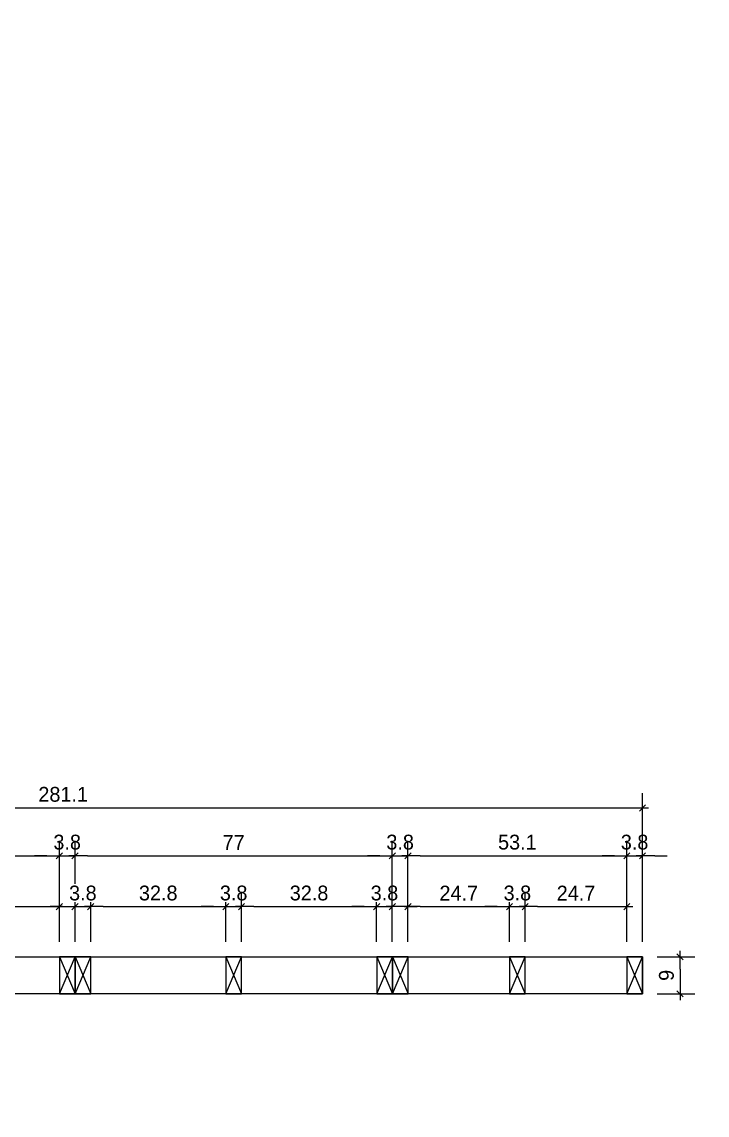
# Model space of a CAD drawing. Header units: millimetres. Extents: x 19458 to 19801, y 4351 to 4752.
# Drawn here: x 19520.287 to 19521.95, y 4507.75 to 4510.403 of the extents above; entities that cross this region are included whole.
import ezdxf

# ---------------------------------------------------------------- set-up
doc = ezdxf.new("R2010")
doc.units = ezdxf.units.MM
for name, color, linetype in [('0 @ 0.2', 7, 'Continuous'), ('cotas', 1, 'Continuous'), ('cotas @ 400', 1, 'Continuous'), ('cotas @ 500', 1, 'Continuous'), ('PANELES PARED', 2, 'Continuous')]:
    doc.layers.add(name, color=color, linetype=linetype)
doc.styles.add('century gothic', font='GOTHIC.TTF')
doc.styles.add('COTAS SMC', font='GOTHIC.TTF')
doc.dimstyles.new('ANOTATIVE 100 SMCONSTRUCCIONES', dxfattribs={"dimscale": 0, "dimtxt": 0.18, "dimasz": 0.15, "dimexe": 0.18, "dimexo": 0.09, "dimgap": 0.1, "dimtad": 1, "dimzin": 0, "dimdsep": 46, "dimtxsty": 'century gothic', "dimblk1": 'FLECHA1', "dimblk2": 'FLECHA1', "dimsah": 1, "dimcen": 0.18, "dimdle": 0.075, "dimclrd": 1, "dimclre": 1, "dimclrt": 2, "dimaunit": 1, "dimadec": 0, "dimazin": 0, "dimtfac": 0.75, "dimtix": 1, "dimtmove": 2, "dimatfit": 3, "dimfxl": 0.09, "dimtvp": 1.5, "dimtfill": 1, "dimtolj": 1, "dimtzin": 0, "dimarcsym": 0})
doc.dimstyles.new('ANOTATIVE CM SMCONSTRUCCIONES', dxfattribs={"dimscale": 0, "dimtxt": 0.18, "dimasz": 0.15, "dimexe": 0.18, "dimexo": 0.18, "dimgap": 0.07, "dimtad": 1, "dimdec": 1, "dimlfac": 100, "dimdsep": 46, "dimtxsty": 'century gothic', "dimblk1": 'FLECHA1', "dimblk2": 'FLECHA1', "dimsah": 1, "dimcen": 0.18, "dimdle": 0.075, "dimclrd": 1, "dimclre": 1, "dimclrt": 2, "dimaunit": 1, "dimadec": 0, "dimazin": 2, "dimtfac": 0.75, "dimtdec": 1, "dimtix": 1, "dimtmove": 2, "dimatfit": 3, "dimfxl": 0.09, "dimtvp": 1.5, "dimtfill": 1, "dimtolj": 1, "dimtzin": 0, "dimarcsym": 0})
doc.dimstyles.new('PIES SMCONSTRUCCIONES', dxfattribs={"dimscale": 0, "dimtxt": 0.18, "dimasz": 0.2, "dimexe": 0.18, "dimexo": 0, "dimgap": 0.1, "dimtad": 1, "dimdec": 0, "dimlfac": 39.370079, "dimzin": 0, "dimdsep": 46, "dimlunit": 4, "dimtxsty": 'COTAS SMC', "dimblk1": 'FLECHA1', "dimblk2": 'FLECHA1', "dimsah": 1, "dimcen": 0.2, "dimdle": 0.075, "dimclrd": 1, "dimclre": 1, "dimclrt": 2, "dimaunit": 1, "dimadec": 0, "dimazin": 0, "dimtfac": 0.75, "dimtdec": 0, "dimtix": 1, "dimtmove": 2, "dimatfit": 3, "dimfxl": 0.09, "dimtvp": 1.5, "dimtfill": 1, "dimtolj": 1, "dimtzin": 0, "dimarcsym": 0})

# ---------------------------------------------------------------- blocks, each defined once
blk = doc.blocks.new('FLECHA1')
at = {"color": 4}
blk.add_line((-0.246176, -0.248081), (0.248081, 0.25), dxfattribs=at)
at = {"color": 1}
blk.add_line((-1, 0), (0.496162, 0), dxfattribs=at)
blk = doc.blocks.new('*D1568')
at = {"layer": 'cotas', "color": 1, "lineweight": -2, "transparency": 16777216}
for p, q in [((19614.326, 4625.8448), (19614.326, 4700.8448)), ((19570.9836, 4550.8448), (19524.326, 4550.8448)), ((19614.326, 4548.4298), (19614.326, 4550.8448)), ((19570.5339, 4548.4298), (19524.326, 4548.4298)), ((19614.326, 4473.4298), (19614.326, 4398.4298))]:
    blk.add_line(p, q, dxfattribs=at)
at = {"layer": 'Defpoints', "color": 0, "transparency": 16777216}
for p in [(19614.326, 4550.8448), (19615.9836, 4550.8448), (19615.5339, 4548.4298)]:
    blk.add_point(p, dxfattribs=at)
at = {"layer": 'cotas', "color": 1, "lineweight": -2, "transparency": 16777216, "xscale": 75, "yscale": 75, "zscale": 75}
for p, rotation in [((19614.326, 4550.8448), 270), ((19614.326, 4548.4298), 90)]:
    blk.add_blockref('FLECHA1', p, dxfattribs=dict(at, rotation=rotation))
at = {"layer": 'cotas', "color": 2, "transparency": 16777216, "insert": (19517.3376, 4549.6373), "char_height": 90, "attachment_point": 5, "rotation": 90, "style": 'century gothic', "bg_fill": 3, "box_fill_scale": 1.1, "bg_fill_color": 256, "bg_fill_true_color": 13158600, "bg_fill_transparency": 0}
blk.add_mtext('\\A1;2.42', dxfattribs=at)
blk = doc.blocks.new('*D1620')
at = {"layer": 'cotas', "color": 1, "lineweight": -2, "transparency": 16777216}
for p, q in [((19614.326, 4610.8448), (19614.326, 4670.8448)), ((19579.9836, 4550.8448), (19542.326, 4550.8448)), ((19614.326, 4548.4298), (19614.326, 4550.8448)), ((19579.5339, 4548.4298), (19542.326, 4548.4298)), ((19614.326, 4488.4298), (19614.326, 4428.4298))]:
    blk.add_line(p, q, dxfattribs=at)
at = {"layer": 'Defpoints', "color": 0, "transparency": 16777216}
for p in [(19614.326, 4550.8448), (19615.9836, 4550.8448), (19615.5339, 4548.4298)]:
    blk.add_point(p, dxfattribs=at)
at = {"layer": 'cotas', "color": 1, "lineweight": -2, "transparency": 16777216, "xscale": 60, "yscale": 60, "zscale": 60}
for p, rotation in [((19614.326, 4550.8448), 270), ((19614.326, 4548.4298), 90)]:
    blk.add_blockref('FLECHA1', p, dxfattribs=dict(at, rotation=rotation))
at = {"layer": 'cotas', "color": 2, "transparency": 16777216, "insert": (19536.7353, 4549.6373), "char_height": 72, "attachment_point": 5, "rotation": 90, "style": 'century gothic', "bg_fill": 3, "box_fill_scale": 1.1, "bg_fill_color": 256, "bg_fill_true_color": 13158600, "bg_fill_transparency": 0}
blk.add_mtext('\\A1;2.42', dxfattribs=at)
blk = doc.blocks.new('*D1623')
at = {"layer": 'cotas', "color": 1, "lineweight": -2, "transparency": 16777216}
for p, q in [((19620.0128, 4651.7533), (19620.0128, 4751.7533)), ((19620.4168, 4551.7533), (19530.0128, 4551.7533)), ((19620.0128, 4550.5333), (19620.0128, 4551.7533)), ((19620.4168, 4550.5333), (19530.0128, 4550.5333)), ((19620.0128, 4450.5333), (19620.0128, 4350.5333))]:
    blk.add_line(p, q, dxfattribs=at)
at = {"layer": 'Defpoints', "color": 0, "transparency": 16777216}
for p in [(19620.0128, 4551.7533), (19620.4168, 4551.7533), (19620.4168, 4550.5333)]:
    blk.add_point(p, dxfattribs=at)
at = {"layer": 'cotas', "color": 1, "lineweight": -2, "transparency": 16777216, "xscale": 100, "yscale": 100, "zscale": 100}
for p, rotation in [((19620.0128, 4551.7533), 270), ((19620.0128, 4550.5333), 90)]:
    blk.add_blockref('FLECHA1', p, dxfattribs=dict(at, rotation=rotation))
at = {"layer": 'cotas', "color": 2, "transparency": 16777216, "insert": (19523.8809, 4551.1433), "char_height": 90, "attachment_point": 5, "rotation": 90, "style": 'COTAS SMC', "bg_fill": 3, "box_fill_scale": 1.1, "bg_fill_color": 256, "bg_fill_true_color": 13158600, "bg_fill_transparency": 0}
blk.add_mtext("\\A1;4'", dxfattribs=at)
blk = doc.blocks.new('*D1673')
at = {"layer": 'cotas', "color": 1, "lineweight": -2, "transparency": 16777216}
for p, q in [((19620.0128, 4631.7533), (19620.0128, 4711.7533)), ((19620.4168, 4551.7533), (19548.0128, 4551.7533)), ((19620.0128, 4550.5333), (19620.0128, 4551.7533)), ((19620.4168, 4550.5333), (19548.0128, 4550.5333)), ((19620.0128, 4470.5333), (19620.0128, 4390.5333))]:
    blk.add_line(p, q, dxfattribs=at)
at = {"layer": 'Defpoints', "color": 0, "transparency": 16777216}
for p in [(19620.0128, 4551.7533), (19620.4168, 4551.7533), (19620.4168, 4550.5333)]:
    blk.add_point(p, dxfattribs=at)
at = {"layer": 'cotas', "color": 1, "lineweight": -2, "transparency": 16777216, "xscale": 80, "yscale": 80, "zscale": 80}
for p, rotation in [((19620.0128, 4551.7533), 270), ((19620.0128, 4550.5333), 90)]:
    blk.add_blockref('FLECHA1', p, dxfattribs=dict(at, rotation=rotation))
at = {"layer": 'cotas', "color": 2, "transparency": 16777216, "insert": (19543.1073, 4551.1433), "char_height": 72, "attachment_point": 5, "rotation": 90, "style": 'COTAS SMC', "bg_fill": 3, "box_fill_scale": 1.1, "bg_fill_color": 256, "bg_fill_true_color": 13158600, "bg_fill_transparency": 0}
blk.add_mtext("\\A1;4'", dxfattribs=at)
blk = doc.blocks.new('*D181')
at = {"color": 1, "lineweight": -2, "transparency": 16777216}
for p, q in [((19521.8287, 4508.1344), (19521.92, 4508.1344)), ((19521.884, 4508.1044), (19521.884, 4508.0744)), ((19521.8287, 4508.0444), (19521.92, 4508.0444))]:
    blk.add_line(p, q, dxfattribs=at)
at = {"layer": 'Defpoints', "color": 0, "transparency": 16777216}
for p in [(19521.7927, 4508.1344), (19521.7927, 4508.0444), (19521.884, 4508.0444)]:
    blk.add_point(p, dxfattribs=at)
at = {"color": 1, "lineweight": -2, "transparency": 16777216, "xscale": 0.03, "yscale": 0.03, "zscale": 0.03}
for p, rotation in [((19521.884, 4508.1344), 90), ((19521.884, 4508.0444), 270)]:
    blk.add_blockref('FLECHA1', p, dxfattribs=dict(at, rotation=rotation))
at = {"color": 2, "transparency": 16777216, "insert": (19521.8511, 4508.0894), "char_height": 0.036, "attachment_point": 5, "rotation": 90, "style": 'century gothic', "bg_fill": 3, "box_fill_scale": 1.1, "bg_fill_color": 256, "bg_fill_true_color": 13158600, "bg_fill_transparency": 0}
blk.add_mtext('\\A1;9', dxfattribs=at)
blk = doc.blocks.new('PZ1')
at = {"layer": 'PANELES PARED'}
for p, q in [((19503.9863, 4507.8495), (19504.0243, 4507.7595)), ((19503.9863, 4507.7595), (19504.0243, 4507.8495))]:
    blk.add_line(p, q, dxfattribs=at)
blk.add_lwpolyline([(19503.9863, 4507.7595), (19504.0243, 4507.7595), (19504.0243, 4507.8495), (19503.9863, 4507.8495)], close=True, dxfattribs=at)
blk = doc.blocks.new('*D228')
at = {"color": 1, "lineweight": -2, "transparency": 16777216}
for p, q in [((19520.0666, 4508.1704), (19520.0666, 4508.2921)), ((19520.3777, 4508.1704), (19520.3777, 4508.2921)), ((19520.0966, 4508.2561), (19520.3477, 4508.2561))]:
    blk.add_line(p, q, dxfattribs=at)
at = {"layer": 'Defpoints', "color": 0, "transparency": 16777216}
for p in [(19520.3777, 4508.2561), (19520.0666, 4508.1344), (19520.3777, 4508.1344)]:
    blk.add_point(p, dxfattribs=at)
at = {"color": 1, "lineweight": -2, "transparency": 16777216, "xscale": 0.03, "yscale": 0.03, "zscale": 0.03, "rotation": 180}
blk.add_blockref('FLECHA1', (19520.0666, 4508.2561), dxfattribs=at)
at = {"color": 1, "lineweight": -2, "transparency": 16777216, "xscale": 0.03, "yscale": 0.03, "zscale": 0.03}
blk.add_blockref('FLECHA1', (19520.3777, 4508.2561), dxfattribs=at)
at = {"color": 2, "transparency": 16777216, "insert": (19520.2222, 4508.289), "char_height": 0.036, "attachment_point": 5, "style": 'century gothic', "bg_fill": 3, "box_fill_scale": 1.1, "bg_fill_color": 256, "bg_fill_true_color": 13158600, "bg_fill_transparency": 0}
blk.add_mtext('\\A1;31.1', dxfattribs=at)
blk = doc.blocks.new('*D229')
at = {"color": 1, "lineweight": -2, "transparency": 16777216}
for p, q in [((19520.3777, 4508.1704), (19520.3777, 4508.4156)), ((19520.4157, 4508.1704), (19520.4157, 4508.4156)), ((19520.3477, 4508.3796), (19520.3177, 4508.3796)), ((19520.3777, 4508.3796), (19520.4157, 4508.3796)), ((19520.4457, 4508.3796), (19520.4757, 4508.3796))]:
    blk.add_line(p, q, dxfattribs=at)
at = {"layer": 'Defpoints', "color": 0, "transparency": 16777216}
for p in [(19520.3777, 4508.1344), (19520.4157, 4508.1344)]:
    blk.add_point(p, dxfattribs=at)
at = {"color": 1, "lineweight": -2, "transparency": 16777216, "xscale": 0.03, "yscale": 0.03, "zscale": 0.03}
blk.add_blockref('FLECHA1', (19520.3777, 4508.3796), dxfattribs=at)
at = {"color": 1, "lineweight": -2, "transparency": 16777216, "xscale": 0.03, "yscale": 0.03, "zscale": 0.03, "rotation": 180}
blk.add_blockref('FLECHA1', (19520.4157, 4508.3796), dxfattribs=at)
at = {"color": 2, "transparency": 16777216, "insert": (19520.3967, 4508.4125), "char_height": 0.036, "attachment_point": 5, "style": 'century gothic', "bg_fill": 3, "box_fill_scale": 1.1, "bg_fill_color": 256, "bg_fill_true_color": 13158600, "bg_fill_transparency": 0}
blk.add_mtext('\\A1;3.8', dxfattribs=at)
at = {"layer": 'Defpoints', "color": 0, "transparency": 16777216}
blk.add_point((19520.4157, 4508.3796), dxfattribs=at)
blk = doc.blocks.new('*D230')
at = {"color": 1, "lineweight": -2, "transparency": 16777216}
for p, q in [((19520.4537, 4508.1704), (19520.4537, 4508.2921)), ((19520.7817, 4508.1704), (19520.7817, 4508.2921)), ((19520.4837, 4508.2561), (19520.7517, 4508.2561))]:
    blk.add_line(p, q, dxfattribs=at)
at = {"layer": 'Defpoints', "color": 0, "transparency": 16777216}
for p in [(19520.7817, 4508.2561), (19520.4537, 4508.1344), (19520.7817, 4508.1344)]:
    blk.add_point(p, dxfattribs=at)
at = {"color": 1, "lineweight": -2, "transparency": 16777216, "xscale": 0.03, "yscale": 0.03, "zscale": 0.03, "rotation": 180}
blk.add_blockref('FLECHA1', (19520.4537, 4508.2561), dxfattribs=at)
at = {"color": 1, "lineweight": -2, "transparency": 16777216, "xscale": 0.03, "yscale": 0.03, "zscale": 0.03}
blk.add_blockref('FLECHA1', (19520.7817, 4508.2561), dxfattribs=at)
at = {"color": 2, "transparency": 16777216, "insert": (19520.6177, 4508.289), "char_height": 0.036, "attachment_point": 5, "style": 'century gothic', "bg_fill": 3, "box_fill_scale": 1.1, "bg_fill_color": 256, "bg_fill_true_color": 13158600, "bg_fill_transparency": 0}
blk.add_mtext('\\A1;32.8', dxfattribs=at)
blk = doc.blocks.new('*D231')
at = {"color": 1, "lineweight": -2, "transparency": 16777216}
for p, q in [((19520.7817, 4508.1704), (19520.7817, 4508.2921)), ((19520.8197, 4508.1704), (19520.8197, 4508.2921)), ((19520.7517, 4508.2561), (19520.7217, 4508.2561)), ((19520.7817, 4508.2561), (19520.8197, 4508.2561)), ((19520.8497, 4508.2561), (19520.8797, 4508.2561))]:
    blk.add_line(p, q, dxfattribs=at)
at = {"layer": 'Defpoints', "color": 0, "transparency": 16777216}
for p in [(19520.7817, 4508.1344), (19520.8197, 4508.1344)]:
    blk.add_point(p, dxfattribs=at)
at = {"color": 1, "lineweight": -2, "transparency": 16777216, "xscale": 0.03, "yscale": 0.03, "zscale": 0.03}
blk.add_blockref('FLECHA1', (19520.7817, 4508.2561), dxfattribs=at)
at = {"color": 1, "lineweight": -2, "transparency": 16777216, "xscale": 0.03, "yscale": 0.03, "zscale": 0.03, "rotation": 180}
blk.add_blockref('FLECHA1', (19520.8197, 4508.2561), dxfattribs=at)
at = {"color": 2, "transparency": 16777216, "insert": (19520.8007, 4508.289), "char_height": 0.036, "attachment_point": 5, "style": 'century gothic', "bg_fill": 3, "box_fill_scale": 1.1, "bg_fill_color": 256, "bg_fill_true_color": 13158600, "bg_fill_transparency": 0}
blk.add_mtext('\\A1;3.8', dxfattribs=at)
at = {"layer": 'Defpoints', "color": 0, "transparency": 16777216}
blk.add_point((19520.8197, 4508.2561), dxfattribs=at)
blk = doc.blocks.new('*D232')
at = {"color": 1, "lineweight": -2, "transparency": 16777216}
for p, q in [((19520.8197, 4508.1704), (19520.8197, 4508.2921)), ((19521.1477, 4508.1704), (19521.1477, 4508.2921)), ((19520.8497, 4508.2561), (19521.1177, 4508.2561))]:
    blk.add_line(p, q, dxfattribs=at)
at = {"layer": 'Defpoints', "color": 0, "transparency": 16777216}
for p in [(19521.1477, 4508.2561), (19520.8197, 4508.1344), (19521.1477, 4508.1344)]:
    blk.add_point(p, dxfattribs=at)
at = {"color": 1, "lineweight": -2, "transparency": 16777216, "xscale": 0.03, "yscale": 0.03, "zscale": 0.03, "rotation": 180}
blk.add_blockref('FLECHA1', (19520.8197, 4508.2561), dxfattribs=at)
at = {"color": 1, "lineweight": -2, "transparency": 16777216, "xscale": 0.03, "yscale": 0.03, "zscale": 0.03}
blk.add_blockref('FLECHA1', (19521.1477, 4508.2561), dxfattribs=at)
at = {"color": 2, "transparency": 16777216, "insert": (19520.9837, 4508.289), "char_height": 0.036, "attachment_point": 5, "style": 'century gothic', "bg_fill": 3, "box_fill_scale": 1.1, "bg_fill_color": 256, "bg_fill_true_color": 13158600, "bg_fill_transparency": 0}
blk.add_mtext('\\A1;32.8', dxfattribs=at)
blk = doc.blocks.new('*D233')
at = {"color": 1, "lineweight": -2, "transparency": 16777216}
for p, q in [((19521.1477, 4508.1704), (19521.1477, 4508.2921)), ((19521.1857, 4508.1704), (19521.1857, 4508.2921)), ((19521.1177, 4508.2561), (19521.0877, 4508.2561)), ((19521.1477, 4508.2561), (19521.1857, 4508.2561)), ((19521.2157, 4508.2561), (19521.2457, 4508.2561))]:
    blk.add_line(p, q, dxfattribs=at)
at = {"layer": 'Defpoints', "color": 0, "transparency": 16777216}
for p in [(19521.1477, 4508.1344), (19521.1857, 4508.1344)]:
    blk.add_point(p, dxfattribs=at)
at = {"color": 1, "lineweight": -2, "transparency": 16777216, "xscale": 0.03, "yscale": 0.03, "zscale": 0.03}
blk.add_blockref('FLECHA1', (19521.1477, 4508.2561), dxfattribs=at)
at = {"color": 1, "lineweight": -2, "transparency": 16777216, "xscale": 0.03, "yscale": 0.03, "zscale": 0.03, "rotation": 180}
blk.add_blockref('FLECHA1', (19521.1857, 4508.2561), dxfattribs=at)
at = {"color": 2, "transparency": 16777216, "insert": (19521.1667, 4508.289), "char_height": 0.036, "attachment_point": 5, "style": 'century gothic', "bg_fill": 3, "box_fill_scale": 1.1, "bg_fill_color": 256, "bg_fill_true_color": 13158600, "bg_fill_transparency": 0}
blk.add_mtext('\\A1;3.8', dxfattribs=at)
at = {"layer": 'Defpoints', "color": 0, "transparency": 16777216}
blk.add_point((19521.1857, 4508.2561), dxfattribs=at)
blk = doc.blocks.new('*D234')
at = {"color": 1, "lineweight": -2, "transparency": 16777216}
for p, q in [((19521.1857, 4508.1704), (19521.1857, 4508.4156)), ((19521.2237, 4508.1704), (19521.2237, 4508.4156)), ((19521.1557, 4508.3796), (19521.1257, 4508.3796)), ((19521.1857, 4508.3796), (19521.2237, 4508.3796)), ((19521.2537, 4508.3796), (19521.2837, 4508.3796))]:
    blk.add_line(p, q, dxfattribs=at)
at = {"layer": 'Defpoints', "color": 0, "transparency": 16777216}
for p in [(19521.1857, 4508.1344), (19521.2237, 4508.1344)]:
    blk.add_point(p, dxfattribs=at)
at = {"color": 1, "lineweight": -2, "transparency": 16777216, "xscale": 0.03, "yscale": 0.03, "zscale": 0.03}
blk.add_blockref('FLECHA1', (19521.1857, 4508.3796), dxfattribs=at)
at = {"color": 1, "lineweight": -2, "transparency": 16777216, "xscale": 0.03, "yscale": 0.03, "zscale": 0.03, "rotation": 180}
blk.add_blockref('FLECHA1', (19521.2237, 4508.3796), dxfattribs=at)
at = {"color": 2, "transparency": 16777216, "insert": (19521.2047, 4508.4125), "char_height": 0.036, "attachment_point": 5, "style": 'century gothic', "bg_fill": 3, "box_fill_scale": 1.1, "bg_fill_color": 256, "bg_fill_true_color": 13158600, "bg_fill_transparency": 0}
blk.add_mtext('\\A1;3.8', dxfattribs=at)
at = {"layer": 'Defpoints', "color": 0, "transparency": 16777216}
blk.add_point((19521.2237, 4508.3796), dxfattribs=at)
blk = doc.blocks.new('*D235')
at = {"color": 1, "lineweight": -2, "transparency": 16777216}
for p, q in [((19521.2237, 4508.1704), (19521.2237, 4508.2921)), ((19521.4702, 4508.1704), (19521.4702, 4508.2921)), ((19521.2537, 4508.2561), (19521.4402, 4508.2561))]:
    blk.add_line(p, q, dxfattribs=at)
at = {"layer": 'Defpoints', "color": 0, "transparency": 16777216}
for p in [(19521.4702, 4508.2561), (19521.2237, 4508.1344), (19521.4702, 4508.1344)]:
    blk.add_point(p, dxfattribs=at)
at = {"color": 1, "lineweight": -2, "transparency": 16777216, "xscale": 0.03, "yscale": 0.03, "zscale": 0.03, "rotation": 180}
blk.add_blockref('FLECHA1', (19521.2237, 4508.2561), dxfattribs=at)
at = {"color": 1, "lineweight": -2, "transparency": 16777216, "xscale": 0.03, "yscale": 0.03, "zscale": 0.03}
blk.add_blockref('FLECHA1', (19521.4702, 4508.2561), dxfattribs=at)
at = {"color": 2, "transparency": 16777216, "insert": (19521.347, 4508.289), "char_height": 0.036, "attachment_point": 5, "style": 'century gothic', "bg_fill": 3, "box_fill_scale": 1.1, "bg_fill_color": 256, "bg_fill_true_color": 13158600, "bg_fill_transparency": 0}
blk.add_mtext('\\A1;24.7', dxfattribs=at)
blk = doc.blocks.new('*D236')
at = {"color": 1, "lineweight": -2, "transparency": 16777216}
for p, q in [((19521.4702, 4508.1704), (19521.4702, 4508.2921)), ((19521.5082, 4508.1704), (19521.5082, 4508.2921)), ((19521.4402, 4508.2561), (19521.4102, 4508.2561)), ((19521.4702, 4508.2561), (19521.5082, 4508.2561)), ((19521.5382, 4508.2561), (19521.5682, 4508.2561))]:
    blk.add_line(p, q, dxfattribs=at)
at = {"layer": 'Defpoints', "color": 0, "transparency": 16777216}
for p in [(19521.4702, 4508.1344), (19521.5082, 4508.1344)]:
    blk.add_point(p, dxfattribs=at)
at = {"color": 1, "lineweight": -2, "transparency": 16777216, "xscale": 0.03, "yscale": 0.03, "zscale": 0.03}
blk.add_blockref('FLECHA1', (19521.4702, 4508.2561), dxfattribs=at)
at = {"color": 1, "lineweight": -2, "transparency": 16777216, "xscale": 0.03, "yscale": 0.03, "zscale": 0.03, "rotation": 180}
blk.add_blockref('FLECHA1', (19521.5082, 4508.2561), dxfattribs=at)
at = {"color": 2, "transparency": 16777216, "insert": (19521.4892, 4508.289), "char_height": 0.036, "attachment_point": 5, "style": 'century gothic', "bg_fill": 3, "box_fill_scale": 1.1, "bg_fill_color": 256, "bg_fill_true_color": 13158600, "bg_fill_transparency": 0}
blk.add_mtext('\\A1;3.8', dxfattribs=at)
at = {"layer": 'Defpoints', "color": 0, "transparency": 16777216}
blk.add_point((19521.5082, 4508.2561), dxfattribs=at)
blk = doc.blocks.new('*D237')
at = {"color": 1, "lineweight": -2, "transparency": 16777216}
for p, q in [((19521.5082, 4508.1704), (19521.5082, 4508.2921)), ((19521.7547, 4508.1704), (19521.7547, 4508.2921)), ((19521.5382, 4508.2561), (19521.7247, 4508.2561))]:
    blk.add_line(p, q, dxfattribs=at)
at = {"layer": 'Defpoints', "color": 0, "transparency": 16777216}
for p in [(19521.7547, 4508.2561), (19521.5082, 4508.1344), (19521.7547, 4508.1344)]:
    blk.add_point(p, dxfattribs=at)
at = {"color": 1, "lineweight": -2, "transparency": 16777216, "xscale": 0.03, "yscale": 0.03, "zscale": 0.03, "rotation": 180}
blk.add_blockref('FLECHA1', (19521.5082, 4508.2561), dxfattribs=at)
at = {"color": 1, "lineweight": -2, "transparency": 16777216, "xscale": 0.03, "yscale": 0.03, "zscale": 0.03}
blk.add_blockref('FLECHA1', (19521.7547, 4508.2561), dxfattribs=at)
at = {"color": 2, "transparency": 16777216, "insert": (19521.6315, 4508.289), "char_height": 0.036, "attachment_point": 5, "style": 'century gothic', "bg_fill": 3, "box_fill_scale": 1.1, "bg_fill_color": 256, "bg_fill_true_color": 13158600, "bg_fill_transparency": 0}
blk.add_mtext('\\A1;24.7', dxfattribs=at)
blk = doc.blocks.new('*D238')
at = {"color": 1, "lineweight": -2, "transparency": 16777216}
for p, q in [((19521.7547, 4508.1704), (19521.7547, 4508.4156)), ((19521.7927, 4508.1704), (19521.7927, 4508.4156)), ((19521.7247, 4508.3796), (19521.6947, 4508.3796)), ((19521.7547, 4508.3796), (19521.7927, 4508.3796)), ((19521.8227, 4508.3796), (19521.8527, 4508.3796))]:
    blk.add_line(p, q, dxfattribs=at)
at = {"layer": 'Defpoints', "color": 0, "transparency": 16777216}
for p in [(19521.7547, 4508.1344), (19521.7927, 4508.1344)]:
    blk.add_point(p, dxfattribs=at)
at = {"color": 1, "lineweight": -2, "transparency": 16777216, "xscale": 0.03, "yscale": 0.03, "zscale": 0.03}
blk.add_blockref('FLECHA1', (19521.7547, 4508.3796), dxfattribs=at)
at = {"color": 1, "lineweight": -2, "transparency": 16777216, "xscale": 0.03, "yscale": 0.03, "zscale": 0.03, "rotation": 180}
blk.add_blockref('FLECHA1', (19521.7927, 4508.3796), dxfattribs=at)
at = {"color": 2, "transparency": 16777216, "insert": (19521.7737, 4508.4125), "char_height": 0.036, "attachment_point": 5, "style": 'century gothic', "bg_fill": 3, "box_fill_scale": 1.1, "bg_fill_color": 256, "bg_fill_true_color": 13158600, "bg_fill_transparency": 0}
blk.add_mtext('\\A1;3.8', dxfattribs=at)
at = {"layer": 'Defpoints', "color": 0, "transparency": 16777216}
blk.add_point((19521.7927, 4508.3796), dxfattribs=at)
blk = doc.blocks.new('*D239')
at = {"color": 1, "lineweight": -2, "transparency": 16777216}
for p, q in [((19519.0192, 4508.1704), (19519.0192, 4508.4156)), ((19520.3777, 4508.1704), (19520.3777, 4508.4156)), ((19519.0492, 4508.3796), (19520.3477, 4508.3796))]:
    blk.add_line(p, q, dxfattribs=at)
at = {"layer": 'Defpoints', "color": 0, "transparency": 16777216}
for p in [(19520.3777, 4508.3796), (19519.0192, 4508.1344), (19520.3777, 4508.1344)]:
    blk.add_point(p, dxfattribs=at)
at = {"color": 1, "lineweight": -2, "transparency": 16777216, "xscale": 0.03, "yscale": 0.03, "zscale": 0.03, "rotation": 180}
blk.add_blockref('FLECHA1', (19519.0192, 4508.3796), dxfattribs=at)
at = {"color": 1, "lineweight": -2, "transparency": 16777216, "xscale": 0.03, "yscale": 0.03, "zscale": 0.03}
blk.add_blockref('FLECHA1', (19520.3777, 4508.3796), dxfattribs=at)
at = {"color": 2, "transparency": 16777216, "insert": (19519.6985, 4508.4125), "char_height": 0.036, "attachment_point": 5, "style": 'century gothic', "bg_fill": 3, "box_fill_scale": 1.1, "bg_fill_color": 256, "bg_fill_true_color": 13158600, "bg_fill_transparency": 0}
blk.add_mtext('\\A1;135.8', dxfattribs=at)
blk = doc.blocks.new('*D240')
at = {"color": 1, "lineweight": -2, "transparency": 16777216}
for p, q in [((19520.4157, 4508.1704), (19520.4157, 4508.4156)), ((19521.1857, 4508.1704), (19521.1857, 4508.4156)), ((19520.4457, 4508.3796), (19521.1557, 4508.3796))]:
    blk.add_line(p, q, dxfattribs=at)
at = {"layer": 'Defpoints', "color": 0, "transparency": 16777216}
for p in [(19521.1857, 4508.3796), (19520.4157, 4508.1344), (19521.1857, 4508.1344)]:
    blk.add_point(p, dxfattribs=at)
at = {"color": 1, "lineweight": -2, "transparency": 16777216, "xscale": 0.03, "yscale": 0.03, "zscale": 0.03, "rotation": 180}
blk.add_blockref('FLECHA1', (19520.4157, 4508.3796), dxfattribs=at)
at = {"color": 1, "lineweight": -2, "transparency": 16777216, "xscale": 0.03, "yscale": 0.03, "zscale": 0.03}
blk.add_blockref('FLECHA1', (19521.1857, 4508.3796), dxfattribs=at)
at = {"color": 2, "transparency": 16777216, "insert": (19520.8007, 4508.412), "char_height": 0.036, "attachment_point": 5, "style": 'century gothic', "bg_fill": 3, "box_fill_scale": 1.1, "bg_fill_color": 256, "bg_fill_true_color": 13158600, "bg_fill_transparency": 0}
blk.add_mtext('\\A1;77', dxfattribs=at)
blk = doc.blocks.new('*D241')
at = {"color": 1, "lineweight": -2, "transparency": 16777216}
for p, q in [((19521.2237, 4508.1704), (19521.2237, 4508.4156)), ((19521.7547, 4508.1704), (19521.7547, 4508.4156)), ((19521.2537, 4508.3796), (19521.7247, 4508.3796))]:
    blk.add_line(p, q, dxfattribs=at)
at = {"layer": 'Defpoints', "color": 0, "transparency": 16777216}
for p in [(19521.7547, 4508.3796), (19521.2237, 4508.1344), (19521.7547, 4508.1344)]:
    blk.add_point(p, dxfattribs=at)
at = {"color": 1, "lineweight": -2, "transparency": 16777216, "xscale": 0.03, "yscale": 0.03, "zscale": 0.03, "rotation": 180}
blk.add_blockref('FLECHA1', (19521.2237, 4508.3796), dxfattribs=at)
at = {"color": 1, "lineweight": -2, "transparency": 16777216, "xscale": 0.03, "yscale": 0.03, "zscale": 0.03}
blk.add_blockref('FLECHA1', (19521.7547, 4508.3796), dxfattribs=at)
at = {"color": 2, "transparency": 16777216, "insert": (19521.4892, 4508.4125), "char_height": 0.036, "attachment_point": 5, "style": 'century gothic', "bg_fill": 3, "box_fill_scale": 1.1, "bg_fill_color": 256, "bg_fill_true_color": 13158600, "bg_fill_transparency": 0}
blk.add_mtext('\\A1;53.1', dxfattribs=at)
blk = doc.blocks.new('*D242')
at = {"color": 1, "lineweight": -2, "transparency": 16777216}
for p, q in [((19518.9812, 4508.1704), (19518.9812, 4508.5316)), ((19521.7927, 4508.1704), (19521.7927, 4508.5316)), ((19519.0112, 4508.4956), (19521.7627, 4508.4956))]:
    blk.add_line(p, q, dxfattribs=at)
at = {"layer": 'Defpoints', "color": 0, "transparency": 16777216}
for p in [(19521.7927, 4508.4956), (19518.9812, 4508.1344), (19521.7927, 4508.1344)]:
    blk.add_point(p, dxfattribs=at)
at = {"color": 1, "lineweight": -2, "transparency": 16777216, "xscale": 0.03, "yscale": 0.03, "zscale": 0.03, "rotation": 180}
blk.add_blockref('FLECHA1', (19518.9812, 4508.4956), dxfattribs=at)
at = {"color": 1, "lineweight": -2, "transparency": 16777216, "xscale": 0.03, "yscale": 0.03, "zscale": 0.03}
blk.add_blockref('FLECHA1', (19521.7927, 4508.4956), dxfattribs=at)
at = {"color": 2, "transparency": 16777216, "insert": (19520.387, 4508.5285), "char_height": 0.036, "attachment_point": 5, "style": 'century gothic', "bg_fill": 3, "box_fill_scale": 1.1, "bg_fill_color": 256, "bg_fill_true_color": 13158600, "bg_fill_transparency": 0}
blk.add_mtext('\\A1;281.1', dxfattribs=at)
blk = doc.blocks.new('*D245')
at = {"color": 1, "lineweight": -2, "transparency": 16777216}
for p, q in [((19520.4157, 4508.1704), (19520.4157, 4508.2921)), ((19520.4537, 4508.1704), (19520.4537, 4508.2921)), ((19520.3857, 4508.2561), (19520.3557, 4508.2561)), ((19520.4157, 4508.2561), (19520.4537, 4508.2561)), ((19520.4837, 4508.2561), (19520.5137, 4508.2561))]:
    blk.add_line(p, q, dxfattribs=at)
at = {"layer": 'Defpoints', "color": 0, "transparency": 16777216}
for p in [(19520.4157, 4508.1344), (19520.4537, 4508.1344)]:
    blk.add_point(p, dxfattribs=at)
at = {"color": 1, "lineweight": -2, "transparency": 16777216, "xscale": 0.03, "yscale": 0.03, "zscale": 0.03}
blk.add_blockref('FLECHA1', (19520.4157, 4508.2561), dxfattribs=at)
at = {"color": 1, "lineweight": -2, "transparency": 16777216, "xscale": 0.03, "yscale": 0.03, "zscale": 0.03, "rotation": 180}
blk.add_blockref('FLECHA1', (19520.4537, 4508.2561), dxfattribs=at)
at = {"color": 2, "transparency": 16777216, "insert": (19520.4347, 4508.289), "char_height": 0.036, "attachment_point": 5, "style": 'century gothic', "bg_fill": 3, "box_fill_scale": 1.1, "bg_fill_color": 256, "bg_fill_true_color": 13158600, "bg_fill_transparency": 0}
blk.add_mtext('\\A1;3.8', dxfattribs=at)
at = {"layer": 'Defpoints', "color": 0, "transparency": 16777216}
blk.add_point((19520.4537, 4508.2561), dxfattribs=at)
blk = doc.blocks.new('*U1729')
at = {"layer": 'cotas @ 500'}
dim = blk.add_linear_dim(base=(19614.3260382735, 4550.8448237801), p1=(19615.5338597089, 4548.4298237801), p2=(19615.9836080801, 4550.8448237801), angle=90, dimstyle='ANOTATIVE 100 SMCONSTRUCCIONES', override={"dimscale": 500, "dimtix": 1, "dimtofl": 1, "dimtmove": 1, "dimatfit": 1}, dxfattribs=at)
dim.commit()
dim.dimension.update_dxf_attribs({"geometry": '*D1568', "text_midpoint": (19517.3375950376, 4549.6373237801)})
at = {"layer": 'cotas @ 400'}
dim = blk.add_linear_dim(base=(19614.3260382735, 4550.8448237801), p1=(19615.5338597089, 4548.4298237801), p2=(19615.9836080801, 4550.8448237801), angle=90, dimstyle='ANOTATIVE 100 SMCONSTRUCCIONES', override={"dimscale": 400, "dimtix": 1, "dimtofl": 1, "dimtmove": 1, "dimatfit": 1}, dxfattribs=at)
dim.commit()
dim.dimension.update_dxf_attribs({"geometry": '*D1620', "text_midpoint": (19536.7352836848, 4549.6373237801)})
blk = doc.blocks.new('*U1731')
at = {"layer": 'cotas @ 500'}
dim = blk.add_linear_dim(base=(19620.0128, 4551.7533), p1=(19620.4168, 4550.5333), p2=(19620.4168, 4551.7533), angle=90, dimstyle='PIES SMCONSTRUCCIONES', override={"dimscale": 500, "dimtix": 1, "dimtofl": 1, "dimtmove": 2, "dimatfit": 3}, dxfattribs=at)
dim.commit()
dim.dimension.update_dxf_attribs({"geometry": '*D1623', "text_midpoint": (19523.8809, 4551.1433)})
at = {"layer": 'cotas @ 400'}
dim = blk.add_linear_dim(base=(19620.0128, 4551.7533), p1=(19620.4168, 4550.5333), p2=(19620.4168, 4551.7533), angle=90, dimstyle='PIES SMCONSTRUCCIONES', override={"dimscale": 400, "dimtix": 1, "dimtofl": 1, "dimtmove": 2, "dimatfit": 3}, dxfattribs=at)
dim.commit()
dim.dimension.update_dxf_attribs({"geometry": '*D1673', "text_midpoint": (19543.1073, 4551.1433)})

msp = doc.modelspace()

# ---------------------------------------------------------------- block references
at = {"layer": 'cotas'}
msp.add_blockref('*U1729', (0, 0), dxfattribs=at)

# ---------------------------------------------------------------- next in the draw order: block references
msp.add_blockref('*U1731', (0, 0), dxfattribs=at)

# ---------------------------------------------------------------- next in the draw order: linework, layer by layer
at = {"layer": 'PANELES PARED'}
msp.add_lwpolyline([(19518.9812, 4508.1344), (19521.7927, 4508.1344), (19521.7927, 4508.0444), (19518.9812, 4508.0444)], close=True, dxfattribs=at)

# ---------------------------------------------------------------- next in the draw order: block references
for p in [(16.3915, 0.2849), (16.4295, 0.2849), (16.7955, 0.2849), (17.1615, 0.2849), (17.1995, 0.2849), (17.484, 0.2849)]:
    msp.add_blockref('PZ1', p)

# ---------------------------------------------------------------- next in the draw order: dimensions: what is measured, and where the dimension line sits
at = {"layer": '0 @ 0.2'}
dim = msp.add_linear_dim(base=(19520.3777, 4508.2561), p1=(19520.0666, 4508.1344), p2=(19520.3777, 4508.1344), dimstyle='ANOTATIVE CM SMCONSTRUCCIONES', override={"dimscale": 0.2, "dimtix": 1, "dimtofl": 1, "dimtmove": 2, "dimatfit": 3}, dxfattribs=at)
dim.commit()
dim.dimension.update_dxf_attribs({"geometry": '*D228', "text_midpoint": (19520.2222, 4508.289)})
dim = msp.add_linear_dim(base=(19521.884, 4508.0444), p1=(19521.7927, 4508.1344), p2=(19521.7927, 4508.0444), angle=90, dimstyle='ANOTATIVE CM SMCONSTRUCCIONES', override={"dimscale": 0.2, "dimtix": 1, "dimtofl": 1, "dimtmove": 2, "dimatfit": 3}, dxfattribs=at)
dim.commit()
dim.dimension.update_dxf_attribs({"geometry": '*D181', "text_midpoint": (19521.8511, 4508.0894)})

# ---------------------------------------------------------------- next in the draw order: block references
msp.add_blockref('PZ1', (17.7685, 0.2849))

# ---------------------------------------------------------------- next in the draw order: dimensions: what is measured, and where the dimension line sits
dim = msp.add_linear_dim(base=(19520.4157, 4508.3796), p1=(19520.3777, 4508.1344), p2=(19520.4157, 4508.1344), dimstyle='ANOTATIVE CM SMCONSTRUCCIONES', override={"dimscale": 0.2, "dimtix": 1, "dimtofl": 1, "dimtmove": 2, "dimatfit": 3}, dxfattribs=at)
dim.commit()
dim.dimension.update_dxf_attribs({"geometry": '*D229', "text_midpoint": (19520.3967, 4508.4125)})

# ---------------------------------------------------------------- next in the draw order: dimensions: what is measured, and where the dimension line sits
for base, p1, p2, picture, middle in [((19520.3777421, 4508.3795783), (19519.0192423, 4508.1343829), (19520.3777421, 4508.1343829), '*D239', (19519.6984922, 4508.4124839)), ((19520.7817, 4508.2561), (19520.4537, 4508.1344), (19520.7817, 4508.1344), '*D230', (19520.6177, 4508.289))]:
    dim = msp.add_linear_dim(base=base, p1=p1, p2=p2, dimstyle='ANOTATIVE CM SMCONSTRUCCIONES', override={"dimscale": 0.2, "dimtix": 1, "dimtofl": 1, "dimtmove": 2, "dimatfit": 3}, dxfattribs=at)
    dim.commit()
    dim.dimension.update_dxf_attribs({"geometry": picture, "text_midpoint": middle})

# ---------------------------------------------------------------- next in the draw order: dimensions: what is measured, and where the dimension line sits
dim = msp.add_linear_dim(base=(19520.8197, 4508.2561), p1=(19520.7817, 4508.1344), p2=(19520.8197, 4508.1344), dimstyle='ANOTATIVE CM SMCONSTRUCCIONES', override={"dimscale": 0.2, "dimtix": 1, "dimtofl": 1, "dimtmove": 2, "dimatfit": 3}, dxfattribs=at)
dim.commit()
dim.dimension.update_dxf_attribs({"geometry": '*D231', "text_midpoint": (19520.8007, 4508.289)})

# ---------------------------------------------------------------- next in the draw order: dimensions: what is measured, and where the dimension line sits
dim = msp.add_linear_dim(base=(19521.1477, 4508.2561), p1=(19520.8197, 4508.1344), p2=(19521.1477, 4508.1344), dimstyle='ANOTATIVE CM SMCONSTRUCCIONES', override={"dimscale": 0.2, "dimtix": 1, "dimtofl": 1, "dimtmove": 2, "dimatfit": 3}, dxfattribs=at)
dim.commit()
dim.dimension.update_dxf_attribs({"geometry": '*D232', "text_midpoint": (19520.9837, 4508.289)})

# ---------------------------------------------------------------- next in the draw order: dimensions: what is measured, and where the dimension line sits
dim = msp.add_linear_dim(base=(19521.1857, 4508.2561), p1=(19521.1477, 4508.1344), p2=(19521.1857, 4508.1344), dimstyle='ANOTATIVE CM SMCONSTRUCCIONES', override={"dimscale": 0.2, "dimtix": 1, "dimtofl": 1, "dimtmove": 2, "dimatfit": 3}, dxfattribs=at)
dim.commit()
dim.dimension.update_dxf_attribs({"geometry": '*D233', "text_midpoint": (19521.1667, 4508.289)})

# ---------------------------------------------------------------- next in the draw order: dimensions: what is measured, and where the dimension line sits
dim = msp.add_linear_dim(base=(19521.2237, 4508.3796), p1=(19521.1857, 4508.1344), p2=(19521.2237, 4508.1344), dimstyle='ANOTATIVE CM SMCONSTRUCCIONES', override={"dimscale": 0.2, "dimtix": 1, "dimtofl": 1, "dimtmove": 2, "dimatfit": 3}, dxfattribs=at)
dim.commit()
dim.dimension.update_dxf_attribs({"geometry": '*D234', "text_midpoint": (19521.2047, 4508.4125)})

# ---------------------------------------------------------------- next in the draw order: dimensions: what is measured, and where the dimension line sits
dim = msp.add_linear_dim(base=(19521.4702421158, 4508.256088987), p1=(19521.2237421158, 4508.1343829038), p2=(19521.4702421158, 4508.1343829038), dimstyle='ANOTATIVE CM SMCONSTRUCCIONES', override={"dimscale": 0.2, "dimtix": 1, "dimtofl": 1, "dimtmove": 2, "dimatfit": 3}, dxfattribs=at)
dim.commit()
dim.dimension.update_dxf_attribs({"geometry": '*D235', "text_midpoint": (19521.3469921158, 4508.2889944935)})

# ---------------------------------------------------------------- next in the draw order: dimensions: what is measured, and where the dimension line sits
for base, p1, p2, picture, middle in [((19521.1857, 4508.3796), (19520.4157, 4508.1344), (19521.1857, 4508.1344), '*D240', (19520.8007, 4508.412)), ((19521.5082, 4508.2561), (19521.4702, 4508.1344), (19521.5082, 4508.1344), '*D236', (19521.4892, 4508.289))]:
    dim = msp.add_linear_dim(base=base, p1=p1, p2=p2, dimstyle='ANOTATIVE CM SMCONSTRUCCIONES', override={"dimscale": 0.2, "dimtix": 1, "dimtofl": 1, "dimtmove": 2, "dimatfit": 3}, dxfattribs=at)
    dim.commit()
    dim.dimension.update_dxf_attribs({"geometry": picture, "text_midpoint": middle})

# ---------------------------------------------------------------- next in the draw order: dimensions: what is measured, and where the dimension line sits
dim = msp.add_linear_dim(base=(19521.7547421158, 4508.256088987), p1=(19521.5082421158, 4508.1343829038), p2=(19521.7547421158, 4508.1343829038), dimstyle='ANOTATIVE CM SMCONSTRUCCIONES', override={"dimscale": 0.2, "dimtix": 1, "dimtofl": 1, "dimtmove": 2, "dimatfit": 3}, dxfattribs=at)
dim.commit()
dim.dimension.update_dxf_attribs({"geometry": '*D237', "text_midpoint": (19521.6314921158, 4508.2889944935)})

# ---------------------------------------------------------------- next in the draw order: dimensions: what is measured, and where the dimension line sits
dim = msp.add_linear_dim(base=(19521.7927, 4508.3796), p1=(19521.7547, 4508.1344), p2=(19521.7927, 4508.1344), dimstyle='ANOTATIVE CM SMCONSTRUCCIONES', override={"dimscale": 0.2, "dimtix": 1, "dimtofl": 1, "dimtmove": 2, "dimatfit": 3}, dxfattribs=at)
dim.commit()
dim.dimension.update_dxf_attribs({"geometry": '*D238', "text_midpoint": (19521.7737, 4508.4125)})

# ---------------------------------------------------------------- next in the draw order: dimensions: what is measured, and where the dimension line sits
dim = msp.add_linear_dim(base=(19521.7547, 4508.3796), p1=(19521.2237, 4508.1344), p2=(19521.7547, 4508.1344), dimstyle='ANOTATIVE CM SMCONSTRUCCIONES', override={"dimscale": 0.2, "dimtix": 1, "dimtofl": 1, "dimtmove": 2, "dimatfit": 3}, dxfattribs=at)
dim.commit()
dim.dimension.update_dxf_attribs({"geometry": '*D241', "text_midpoint": (19521.4892, 4508.4125)})

# ---------------------------------------------------------------- next in the draw order: dimensions: what is measured, and where the dimension line sits
dim = msp.add_linear_dim(base=(19521.7927421, 4508.4956235), p1=(19518.9812423, 4508.1343829), p2=(19521.7927421, 4508.1343829), dimstyle='ANOTATIVE CM SMCONSTRUCCIONES', override={"dimscale": 0.2, "dimtix": 1, "dimtofl": 1, "dimtmove": 2, "dimatfit": 3}, dxfattribs=at)
dim.commit()
dim.dimension.update_dxf_attribs({"geometry": '*D242', "text_midpoint": (19520.3869922, 4508.528529)})

# ---------------------------------------------------------------- next in the draw order: dimensions: what is measured, and where the dimension line sits
dim = msp.add_linear_dim(base=(19520.4537, 4508.2561), p1=(19520.4157, 4508.1344), p2=(19520.4537, 4508.1344), dimstyle='ANOTATIVE CM SMCONSTRUCCIONES', override={"dimscale": 0.2, "dimtix": 1, "dimtofl": 1, "dimtmove": 2, "dimatfit": 3}, dxfattribs=at)
dim.commit()
dim.dimension.update_dxf_attribs({"geometry": '*D245', "text_midpoint": (19520.4347, 4508.289)})

doc.saveas('drawing.dxf')
